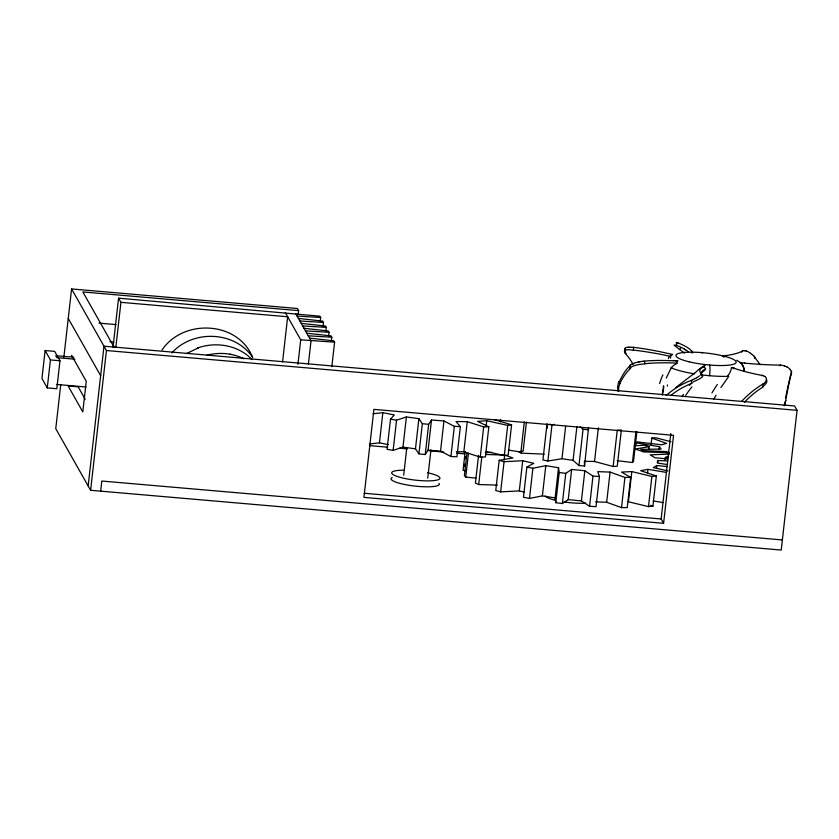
<?xml version="1.0" encoding="UTF-8"?>
<svg xmlns="http://www.w3.org/2000/svg" width="839" height="839" viewBox="0 0 839 839"><rect width="100%" height="100%" fill="white"/><g stroke="black" fill="none" stroke-linecap="round" stroke-linejoin="round"><path stroke-width="1.26" d="M785.608 400.602L784.413 405.615M45.117 350.545L41.95 378.515L47.267 387.901L56.821 388.73L59.978 360.76L54.671 351.373L45.117 350.545L50.424 359.931L47.267 387.901M60.754 384.577L55.762 428.677L90.612 490.28L781.224 550.059L797.05 410.323L794.596 405.982L103.984 346.203L88.158 485.938M63.848 357.341L71.588 288.941L297.405 308.49L298.611 310.619L298.17 314.457M71.504 356.156L71.598 355.379L86.249 381.284L82.788 411.876L68.127 385.971L78.195 386.842L85.2 399.238M90.612 490.28L106.438 350.534L71.588 288.941M113.024 347.199L118.572 298.16L319.911 316.188L320.666 317.509L320.225 321.379M115.813 347.503L120.931 302.334L118.572 298.16M100.68 491.151L101.823 481.041L782.378 539.949M282.565 361.934L287.672 316.764L120.931 302.334M297.939 364.346L300.719 339.826L285.312 312.59M308.406 363.948L311.038 340.718L295.632 313.492M323.015 326.308L323.445 322.438L322.7 321.117L298.422 318.421M325.805 331.237L326.235 327.367L325.49 326.046L301.211 323.351M328.594 336.166L329.024 332.296L328.28 330.975L304.001 328.28M331.384 341.106L331.814 337.226L331.069 335.904L306.791 333.209M331.835 366.685L334.604 342.155L333.859 340.833L309.581 338.138M369.621 443.957L379.448 442.845L382.857 412.673L394.299 414.948L390.502 419.175L387.083 449.347L393.134 450.354L402.982 447.135L415.473 448.823L418.934 453.857L425.237 454.528L428.089 450.176L431.508 419.993L443.957 420.958L454.35 426.338L460.359 426.621L456.94 456.794L450.931 456.521L440.538 451.141L428.089 450.176M393.134 450.354L396.553 420.171L406.391 416.952L418.892 418.651L422.342 423.674L418.934 453.857M402.982 447.135L406.391 416.952M403.685 475.22L406.747 448.152M415.473 448.823L418.892 418.651M425.237 454.528L428.656 424.345L431.508 419.993M427.743 478.157L430.952 449.798M440.538 451.141L443.957 420.958M450.931 456.521L454.35 426.338M485.781 451.445L504.291 455.556L508.161 455.021L511.58 424.838L507.71 425.383L486.735 420.717L477.59 421.398L488.843 426.789L485.424 456.961L480.254 457.098L463.841 451.843L467.26 421.671L455.965 421.524L460.359 426.621M465.194 451.434L463.065 470.291L465.551 470.689M464.061 466.589L464.345 464.072M464.921 459.048L465.205 456.531M466.956 453.07L464.387 475.703L465.739 477.097L475.965 478.073M465.739 477.097L468.445 453.207M478.545 455.409L475.409 483.065L478.691 484.533L497.496 485.12M480.254 457.098L483.673 426.925L467.26 421.671M478.691 484.533L481.827 456.867M486.159 425.751L486.735 420.717M500.212 421.954L500.505 419.448M504.103 460.087L504.679 455.053L512.944 457.947L499.184 460.317L495.765 490.5L500.652 491.885L519.299 490.899L524.207 492.053M504.291 455.556L507.71 425.383M500.652 491.885L504.071 461.712L522.718 460.726L533.761 463.327L526.882 467.082L523.463 497.254L529.482 498.439L542.382 495.859L555.114 497.915L555.785 502.687L562.35 503.536L568.234 499.625L581.417 500.935L589.576 506.253L596.036 506.693L599.445 476.521L597.756 471.644L610.089 472.084L624.929 477.433L630.655 477.422L627.247 507.595L621.521 507.605L606.67 502.267L595.564 501.869M508.444 450.092L520.904 452.022L524.312 421.849M544.28 454.161L521.26 453.144L521.554 450.553M526.41 422.206L523.127 451.12L520.904 452.022M519.299 490.899L522.718 460.726M529.482 498.439L532.901 468.256L545.801 465.676L558.533 467.743L559.204 472.514L555.785 502.687M547.038 423.705L542.927 459.95L547.898 461.02L561.962 458.734L573.079 460.349L578.952 465.54L584.563 466.012L588.538 427.408M547.206 428.268L547.5 425.677M542.382 495.859L545.801 465.676M547.898 461.02L551.999 424.765L554.558 424.356M555.114 497.915L558.533 467.743M561.962 458.734L565.622 426.369M562.35 503.536L565.759 473.364L571.653 469.441L584.835 470.763L592.984 476.08L599.445 476.521M568.234 499.625L571.653 469.441M573.079 460.349L576.896 426.684M578.952 465.54L583.053 429.285L580.116 426.694M581.417 500.935L584.835 470.763M613.141 466.526L617.242 430.271L621.363 429.967L617.252 466.222L613.141 466.526L594.536 461.481L598.354 427.817M589.576 506.253L592.984 476.08M606.67 502.267L610.089 472.084M621.521 507.605L624.929 477.433M617.137 460.653L632.438 462.52L635.952 431.456M656.339 475.986L651.903 476.447L631.83 471.591L628.411 501.774L648.495 506.62L652.92 506.158L656.339 475.986L640.692 470.679L647.928 469.326L666.355 472.388M636.864 431.791L633.487 461.565L632.438 462.52M635.889 445.425L636.172 442.856L637.126 441.88L661.373 444.764L666.627 443.401L651.798 438.073L651.074 444.502M648.851 449.159L649.145 446.652L644.258 445.257L634.305 445.782M647.498 473.102L647.928 469.326M648.495 506.62L651.903 476.447M656.518 468.026L656.801 465.519L667.047 466.578M657.304 463.034L657.587 460.517L667.781 460.936M659.181 449.284L659.475 446.715L636.172 442.856M665.065 459.992L665.358 457.412L668.62 456.133M663.597 523.316L673.56 435.315L373.911 409.38L363.948 497.38L663.597 523.316L661.142 518.974L670.812 433.564M662.338 394.424L662.978 389.348M662.401 395.117L663.869 386.831M663.156 388.111L663.544 385.678M625.475 351.059L625.055 353.418A91 45.6 -77.1 0 1 633.099 364.504M785.136 402.668L784.182 405.625M779.913 365.752L780.511 365.028M766.353 380.476L766.301 380.633A9.103 5.265 -13.2 0 1 765.588 381.808M666.26 378.085L671.441 367.314M790.758 375.862L791.397 374.131A9.072 5.894 13.3 0 0 791.523 372.883L791.492 372.726A9.093 5.873 15.5 0 0 791.167 371.278L790.978 371.037A9.103 5.768 18.2 0 0 790.233 369.705M629.816 365.531L630.666 368.373A91 31.63 -87.7 0 0 620.011 383.255L618.679 387.366L618.626 391.268M682.076 396.658L683.407 394.34M713.758 399.123L716.055 395.221M684.477 353.125A91 88.494 -29.5 0 0 679.642 349.58L680.586 348.154M720.921 387.566L728.755 376.323A39.433 7.52 6.5 0 1 702.663 375.002M679.642 349.58L674.084 345.144L676.108 345.259L677.597 342.658M700.964 374.697L700.932 374.75A9.093 2.559 -22.6 0 1 700.691 375.075M741.697 352.128L742.83 350.629M689.469 385.416L691.221 383.224M754.397 358.421L755.121 357.529M162.042 349.978C183.342 318.338 238.255 320.959 252.686 357.561M171.722 353.03C192.676 329.559 234.532 330.755 252.549 357.173M675.416 387.807L694.577 373.156M186.447 353.618L198.644 347.724M656.801 465.519L653.34 467.596L667.907 470.941M702.778 367.062L704.036 366.528M692.678 379.847L692.731 379.815A9.072 1.3 -24 0 1 691.074 380.382M677.283 361.001L677.86 360.812A8.264 5.915 29 0 0 676.874 363.088L674.587 362.993A75.825 14.462 6.5 0 0 645.139 363.717L644.237 360.854M197.49 348.049C215.938 341.337 238.391 345.102 252.067 359.648M638.353 362.144L639.696 361.787M627.509 347.398L628.442 347.241M206.908 355.18C219.168 352.034 232.55 353.083 243.908 358.798M649.145 446.652L635.385 449.022L643.649 451.917L666.218 452.609L669.491 454.077L650.204 454.843L654.892 457.737L667.666 458.954M725.725 355.495L723.281 355.809M722.757 355.872L722.494 355.904A8.495 2.129 -24.5 0 1 722.4 356.156M722.442 355.904L722.494 355.904A11.694 7.677 54.1 0 1 722.903 356.25M373.04 413.784L382.857 412.673M651.798 438.073L655.846 437.748L670.948 441.754M629.523 347.136L629.271 347.157A9.093 2.758 5.9 0 0 628.621 347.241M631.83 471.591L621.542 472.074L630.655 477.422M485.257 452.641L491.685 452.389M483.673 426.925L488.843 426.789M456.311 451.749L463.841 451.843M584.311 461.293L594.536 461.481M485.865 454.476L503.421 455.021M673.423 360.55L677.639 360.801M297.09 316.062L320.666 317.509M299.88 320.991L323.445 322.438M302.669 325.931L326.235 327.367M305.459 330.86L329.024 332.296M308.249 335.789L331.814 337.226M334.604 342.155L300.719 339.826M583.053 429.285L588.663 429.767M298.611 310.619L82.851 291.941L114.041 347.073M99.012 323.109L115.908 324.578M109.961 341.672L113.821 342.008M106.438 350.534L797.05 410.323M73.79 357.246L55.752 355.684L56.863 357.645L74.902 359.207M50.424 359.931L59.978 360.76M56.433 384.44L86.071 386.999M369.443 445.624L387.691 447.208M399.427 448.225L407.251 448.896M429.411 450.816L443.758 452.064M456.794 453.186L464.617 453.868M364.084 493.259L661.142 518.974M744.717 363.014L740.103 362.605M422.342 423.674L428.656 424.345M633.602 347.231L633.393 350.073A75.825 14.462 6.5 0 1 667.697 355.809L669.763 356.281A8.652 6.156 -17.3 0 1 672.417 354.614M230.001 354.215L230.683 354.289M740.533 362.878A8.841 4.3 6.6 0 1 741.697 364.136L742.085 364.189M559.204 472.514L565.759 473.364M666.932 464.502L658.227 463.138L657.587 460.517M390.502 419.175L396.553 420.171M653.109 500.935L662.936 502.561M526.882 467.082L532.901 468.256M379.448 442.845L388.331 444.618M665.358 457.412L667.865 457.947M549.514 424.24L551.999 424.765M761.969 375.138L761.833 375.862M668.557 353.513L672.626 354.54M744.875 350.639L745.095 350.702A9.093 2.391 35.6 0 1 745.598 350.901L746.553 351.258M499.184 460.317L504.071 461.712M494.475 419.636L511.58 424.838M669.522 452.599L666.135 451.56L643.272 450.637L640.755 449.389L661.122 449.054L659.475 446.715M650.519 505.34L652.92 506.158M734.209 368.059L733.643 367.86M733.527 367.818L732.164 367.44A8.474 2.056 37.8 0 1 733.842 368.782M784.549 365.898L784.874 366.024A9.093 5.349 22 0 1 785.556 366.339L786.804 366.958M518.848 451.896L521.26 453.144M736.789 360.277L739.348 361.892M765.032 376.575L765.22 376.742A9.093 5.412 -8 0 1 765.567 377.099M691.829 351.268L692.794 352.8M620.011 383.255L618.92 381.504M624.898 349.853L624.877 349.811A9.093 2.916 12.9 0 1 624.74 349.097M113.265 345.217L114.555 347.503M68.253 318.432L100.638 375.683M701.215 373.198L702.495 375.903A75.825 14.462 6.5 0 1 704.917 369.265L705.693 368.908A8.495 2.507 47 0 1 704.141 366.412M692.458 352.317L692.469 352.359A8.495 2.36 -34.1 0 0 691.378 352.852M618.07 391.268L617.535 387.24L618.333 382.993A34.902 23.23 9.7 0 1 618.972 381.514M762.819 384.367L763.427 386.695A91 74.409 -67.5 0 0 744.466 402.248M584.374 462.478L584.563 466.012M585.664 503.138A24.268 4.625 6.5 0 1 564.039 501.932M555.334 500.254A24.268 4.625 6.5 0 1 545.298 496.048M439.007 483.337A24.268 4.625 6.5 0 1 413.302 485.896A24.268 4.625 6.5 0 1 392.201 477.527M427.554 472.745A24.268 4.625 6.5 0 1 434.623 480.506A24.268 4.625 6.5 0 1 397.728 476.636A24.268 4.625 6.5 0 1 403.255 470.186M694.419 373.837A39.433 7.52 6.5 0 1 671.116 367.797M709.542 364.996A9.103 1.227 -85.1 0 1 709.584 375.715M694.902 373.019A12.679 3.146 -41.2 0 1 705.127 365.185M701.32 373.072A13.718 1.342 -41.2 0 1 705.054 369.905M731.44 367.524A12.669 5.537 -48.2 0 1 727.728 375.998M740.145 362.354A12.669 11.127 -18.2 0 1 744.078 371.226M740.082 362.616A7.467 3.597 7 0 1 740.48 362.888M741.676 364.136A13.749 12.029 -0.1 0 1 742.693 365.636A13.718 12.019 -0.6 0 1 744.067 369.852A12.9 11.379 -11.1 0 1 744.162 371.299M723.648 356.03A12.858 9.334 53.6 0 1 724.393 356.491M701.907 352.936A9.103 1.227 -85.1 0 1 702.568 352.674M670.56 358.127A12.637 6.219 42.9 0 1 672.396 354.268M668.379 358.599A13.718 7.31 33.3 0 1 669.837 356.334M675.563 361.085A12.763 8.233 -8.6 0 1 677.021 360.55M671.714 367.356A13.686 7.918 -13.9 0 1 677.125 363.339M645.149 361.064A77.87 15.259 7.9 0 1 673.874 360.833M667.33 386.087A99.212 55.437 70.1 0 1 667.498 384.933M659.643 383.528A97.618 64.131 61.5 0 1 662.862 374.855M629.911 368.52A9.093 2.139 -11.1 0 1 634.798 365.563A9.093 2.139 -11.1 0 1 644.509 364.021M700.89 373.166A77.87 13.623 7.6 0 1 703.134 367.125M685.725 395.389A97.618 84.173 -14.8 0 1 691.913 386.884M702.096 376.113A9.093 1.279 -24 0 1 700.901 378.032A9.093 1.279 -24 0 1 693.077 381.934M760.868 375.211A77.87 12.91 6.4 0 1 733.726 368.164M711.954 392.893A99.212 52.354 -58.3 0 1 717.314 384.503M785.587 401.126A91 7.75 -82.6 0 1 790.6 376.271M742.935 350.639A77.87 15.312 4.9 0 1 726.018 355.568M724.204 356.9A75.825 14.462 6.5 0 1 723.438 356.974M754.964 357.792A93.643 66.344 86.3 0 1 760.186 364.766M754.051 356.239A9.072 3.608 35.3 0 1 755.247 357.54M752.321 354.656A9.093 3.398 36.1 0 1 753.873 355.998M750.37 353.229A9.103 3.062 36.5 0 1 752.038 354.425M746.332 350.943A9.082 2.716 36.4 0 1 750.097 352.936M743.952 350.576A9.103 2.444 36 0 1 745.042 350.828M743.05 350.639A9.103 2.601 38.1 0 1 743.826 350.608M677.576 342.752A77.87 16.78 5.7 0 1 691.756 351.258M676.108 345.259A75.825 14.462 6.5 0 1 688.431 351.95M684.267 349.223A93.643 91.357 -29.7 0 1 685.232 349.957M676.402 343.151A9.082 1.059 30.4 0 1 676.213 342.973M676.286 342.427A9.103 1.227 28.9 0 1 676.8 342.532M677.052 342.679A9.103 1.332 31 0 1 678.069 343.046M634.001 347.377A77.87 16.79 7.2 0 1 668.347 353.576M626.23 353.397A9.093 2.811 14.6 0 1 625.359 350.125A9.093 2.811 14.6 0 1 633.372 350.408M625.611 350.576A9.072 2.811 14.5 0 1 625.024 349.926M624.73 348.982A9.103 2.957 10.4 0 1 624.982 348.395M625.013 348.269A9.082 2.905 8 0 1 627.184 347.252M629.69 347.262A9.103 2.832 6.2 0 1 631.463 347.231M631.788 347.294A9.103 3.146 7.1 0 1 633.602 347.419M619.109 382.238A93.643 31.651 -88.3 0 1 629.858 365.951M629.68 365.542A9.072 2.118 -11.3 0 1 630.456 364.975M630.509 364.892A9.093 1.993 -12.7 0 1 631.767 364.241M631.966 364.147A9.103 1.73 -14.4 0 1 633.613 363.486M633.539 363.413A9.082 1.426 -15.6 0 1 638.437 361.892M639.654 361.819A9.093 1.08 -16.1 0 1 640.335 361.651A9.103 1.164 -16.3 0 1 642.013 361.378M642.234 361.399A9.103 1.468 -17.4 0 1 643.628 361.137M666.156 395.473A93.643 87.046 64.8 0 1 690.906 380.528L692.248 383.182A91 85.043 65.8 0 0 670.602 395.62M694.65 378.809A9.093 1.563 -24.4 0 1 692.972 379.564M696.559 377.833A9.103 1.93 -24.4 0 1 694.965 378.651M699.611 375.767A9.082 2.265 -23.8 0 1 696.685 377.665M701.446 373.9A9.103 2.527 -23.1 0 1 701.184 374.582M701.404 373.512A9.103 2.423 -25.3 0 1 701.477 373.754M741.781 401.22A93.643 76.737 -66.1 0 1 762.735 384.136M764.13 383.36A9.072 4.866 -16.5 0 1 762.745 384.325M766.343 379.543A9.093 4.866 -16.7 0 1 762.798 386.265M765.42 382.018A9.093 5.055 -15.4 0 1 764.319 383.161M766.154 377.812A9.082 5.38 -10.7 0 1 766.269 380.445M763.7 375.841A9.103 5.454 -8.5 0 1 764.958 376.617M761.875 375.264A9.103 5.621 -10.8 0 1 763.427 375.757M780.322 365.112A77.87 13.497 5.2 0 1 744.686 363.119M785.577 397.938A93.643 8.474 -81.8 0 1 791.607 371.278M785.713 400.602A34.902 27.949 -33.3 0 1 785.241 402.678M786.93 366.832A9.082 5.579 20.5 0 1 790.16 369.496M782.672 365.447A9.103 5.412 22 0 1 784.517 366.003M780.564 365.175A9.103 5.695 22.5 0 1 782.357 365.426M689.27 361.84A30.33 5.789 6.5 0 0 736.128 362.5A30.33 5.789 6.5 0 0 692.752 352.16A30.33 5.789 6.5 0 0 689.27 361.84"/></g></svg>
